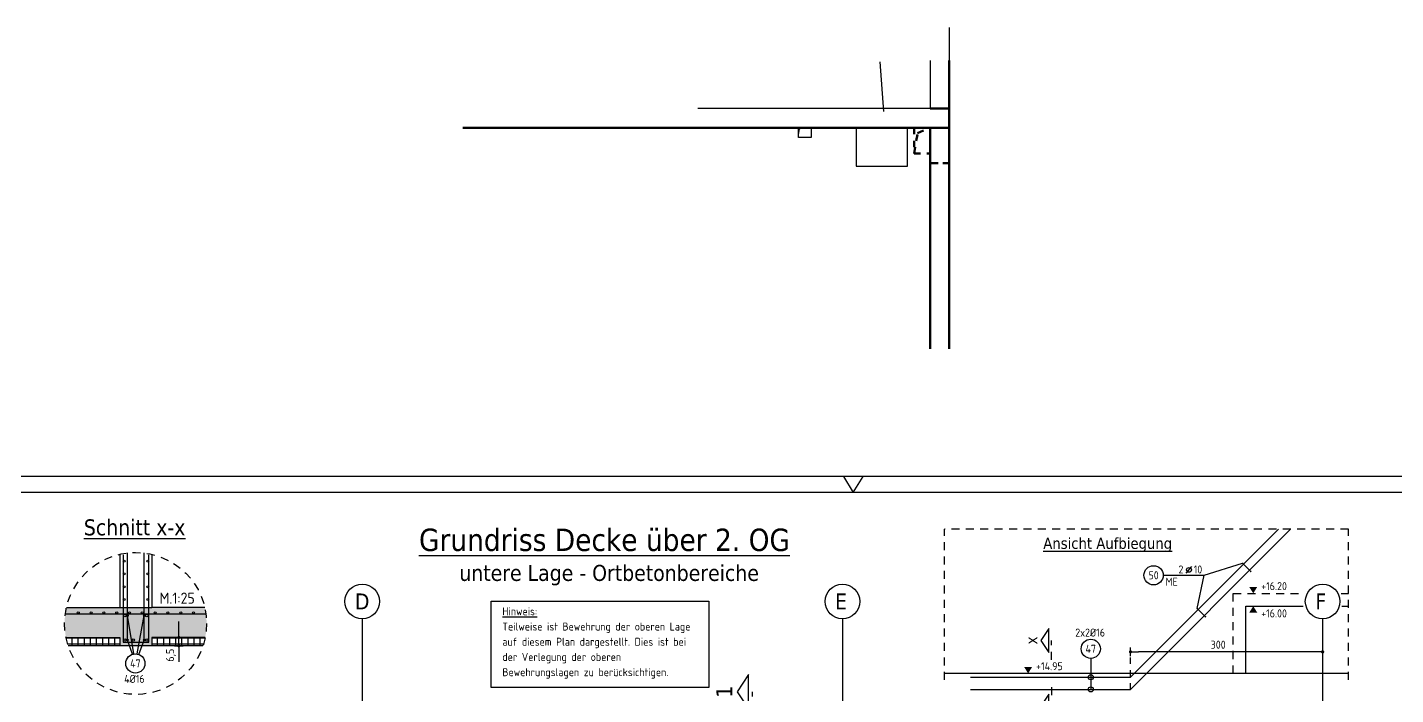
# Model space of a CAD drawing. Extents: x -177 to 93, y -12 to 49.
# Drawn here: x 16.83 to 38.19, y 38.64 to 49.06 of the extents above; entities that cross this region are included whole.
import ezdxf
from ezdxf.enums import TextEntityAlignment as Align

# ---------------------------------------------------------------- set-up
doc = ezdxf.new("R2010")
doc.units = 0
doc.header["$LTSCALE"] = 0.5
for name, pattern in [('AUSGEZOGEN', [1000.01, 1000, 0.01]), ('DASHDOTSMALL', [1.05, 0.5, -0.25, 0.05, -0.25]), ('DOT', [0.175, 0.05, -0.125]), ('HIDDEN', [0.375, 0.25, -0.125]), ('HIDDEN2', [0.187, 0.125, -0.062]), ('STRICHPUNKT2', [0.55, 0.25, -0.125, 0.05, -0.125]), ('VERDECKT', [0.375, 0.25, -0.125])]:
    doc.linetypes.add(name, pattern=pattern)
for name, color, linetype in [('ACHSEN', 7, 'Continuous'), ('AFU', 7, 'Continuous'), ('BETON', 7, 'Continuous'), ('DETAIL', 7, 'Continuous'), ('DRUEBER', 7, 'Continuous'), ('grau_mittel', 7, 'Continuous'), ('Halbfertigteile', 7, 'Continuous'), ('HILFE', 7, 'Continuous'), ('koten', 7, 'Continuous'), ('MASSE', 7, 'Continuous'), ('RAHMEN', 7, 'Continuous'), ('RND', 7, 'Continuous'), ('SCHATTEN', 7, 'Continuous'), ('SCHNITTE', 7, 'Continuous'), ('SFP_Achsen', 7, 'Continuous'), ('TEXT', 7, 'Continuous'), ('VERDECKT', 7, 'Continuous'), ('WBZ', 7, 'Continuous'), ('WD', 7, 'Continuous')]:
    doc.layers.add(name, color=color, linetype=linetype)
doc.styles.add('helv', font='tahoma.ttf')
doc.styles.add('txt', font='isocp.shx')
doc.linetypes.add('AFU_50K', pattern='A,0.15,["/",Standard,S=0.2,R=0,X=-0.01,Y=-0.1],0.07,["/",Standard,S=0.2,R=0,X=-0.01,Y=-0.1],0.15', length=0.37)
doc.linetypes.add('AFU_50L', pattern='A,0.75,["/",Standard,S=0.2,R=0,X=-0.01,Y=-0.1],0.07,["/",Standard,S=0.2,R=0,X=-0.01,Y=-0.1],0.75', length=1.57)
doc.dimstyles.new('DOT_I', dxfattribs={"dimscale": 0.5, "dimtxt": 0.25, "dimasz": 0.25, "dimexe": 0.1, "dimexo": 0.3, "dimgap": 0.1, "dimtad": 1, "dimdec": 3, "dimzin": 3, "dimtxsty": 'txt', "dimblk": 'DOT', "dimblk1": 'DOT', "dimblk2": 'DOT', "dimsah": 1, "dimcen": 0.1, "dimse1": 1, "dimse2": 1, "dimazin": 0, "dimtfac": 1, "dimtdec": 4, "dimtix": 1, "dimtmove": 2, "dimatfit": 3, "dimfxl": 0, "dimtvp": 1, "dimtolj": 1, "dimtzin": 0, "dimarcsym": 0})

# ---------------------------------------------------------------- blocks, each defined once
blk = doc.blocks.new('DINA0')
at = {"layer": 'RAHMEN'}
blk.add_line((118.9, 84.1), (0, 84.1), dxfattribs=at)
at = {"layer": 'RAHMEN', "color": 7, "linetype": 'Continuous'}
for p, q in [((59.14, 84.1), (59.45, 83.6)), ((59.45, 83.6), (59.76, 84.1))]:
    blk.add_line(p, q, dxfattribs=at)
at = {"layer": 'RAHMEN', "color": 5}
blk.add_line((118.4, 83.6), (2, 83.6), dxfattribs=at)
blk = doc.blocks.new('SCHN-1')
at = {"layer": 'SCHNITTE', "color": 5, "linetype": 'Continuous'}
blk.add_lwpolyline([(0.54, 0.125), (0, 0.485), (-0.54, 0.125)], close=True, dxfattribs=at)
at = {"layer": 'SCHNITTE', "color": 6, "linetype": 'Continuous', "style": 'helv'}
blk.add_attdef('SCHN-1', text='', height=0.5, dxfattribs=at).set_placement((0, 0.635), align=Align.CENTER)
blk = doc.blocks.new('RND_HIN')
at = {"layer": 'RND', "color": 7, "linetype": 'Continuous'}
blk.add_circle((0, 0), 0.3, dxfattribs=at)
at = {"layer": 'RND', "color": 7, "linetype": 'Continuous', "style": 'txt'}
blk.add_attdef('POSI', text='', height=0.25, dxfattribs=at).set_placement((0, 0), align=Align.MIDDLE)
blk = doc.blocks.new('okrd_o')
at = {"layer": 'koten', "color": 7, "linetype": 'Continuous'}
blk.add_solid([(-0.125, 0.202), (0.125, 0.202), (0, 0)], dxfattribs=at)
at = {"layer": 'koten', "style": 'txt'}
blk.add_attdef('OKRD', (0.25, 0.1), '', height=0.25, dxfattribs=at)
blk = doc.blocks.new('okrd_u')
at = {"layer": 'koten', "color": 7, "linetype": 'Continuous'}
blk.add_solid([(-0.125, -0.202), (0.125, -0.202), (0, 0)], dxfattribs=at)
at = {"layer": 'koten', "style": 'txt'}
blk.add_attdef('OKRD', (0.25, -0.35), '', height=0.25, dxfattribs=at)
blk = doc.blocks.new('SCHN-2')
at = {"layer": 'SCHNITTE', "color": 6, "linetype": 'Continuous'}
blk.add_lwpolyline([(0.378, 0.088), (0, 0.34), (-0.378, 0.088)], close=True, dxfattribs=at)
at = {"layer": 'SCHNITTE', "color": 1, "linetype": 'DASHDOTSMALL', "style": 'helv'}
blk.add_attdef('SCHN-2', text='', height=0.35, dxfattribs=at).set_placement((0, 0.45), align=Align.CENTER)
blk = doc.blocks.new('DOT')
at = {"layer": 'MASSE', "color": 7, "linetype": 'Continuous'}
for p, q in [((0, 0), (-1, 0)), ((0, 0.54), (0, -0.54))]:
    blk.add_line(p, q, dxfattribs=at)
at = {"layer": 'MASSE', "color": 7, "linetype": 'Continuous', "const_width": 0.2}
blk.add_lwpolyline([(-0.1, 0, 1), (0.1, 0, 1)], format="xyb", close=True, dxfattribs=at)
blk = doc.blocks.new('*D83')
at = {"layer": 'Defpoints', "color": 0, "linetype": 'AUSGEZOGEN', "transparency": 16777216}
for p in [(34.054, 39.31), (34.054, 39.31), (37.054, 39.31)]:
    blk.add_point(p, dxfattribs=at)
at = {"layer": 'MASSE', "color": 0, "linetype": 'AUSGEZOGEN', "lineweight": -2, "transparency": 16777216}
blk.add_line((36.929, 39.31), (34.179, 39.31), dxfattribs=at)
at = {"layer": 'MASSE', "color": 0, "linetype": 'AUSGEZOGEN', "lineweight": -2, "transparency": 16777216, "xscale": 0.125, "yscale": 0.125, "zscale": 0.125, "rotation": 180}
blk.add_blockref('DOT', (34.054, 39.31), dxfattribs=at)
at = {"layer": 'MASSE', "color": 0, "linetype": 'AUSGEZOGEN', "lineweight": -2, "transparency": 16777216, "xscale": 0.125, "yscale": 0.125, "zscale": 0.125}
blk.add_blockref('DOT', (37.054, 39.31), dxfattribs=at)
at = {"layer": 'MASSE', "color": 0, "linetype": 'AUSGEZOGEN', "transparency": 16777216, "insert": (35.423, 39.422), "char_height": 0.125, "attachment_point": 5, "style": 'txt'}
blk.add_mtext('\\A1;300', dxfattribs=at)
blk = doc.blocks.new('RND_LEI')
at = {"layer": 'RND', "color": 7, "linetype": 'Continuous'}
blk.add_line((1.022, 0.066), (1.19, 0.27), dxfattribs=at)
for centre, radius in [((0, 0), 0.3), ((1.106, 0.168), 0.075)]:
    blk.add_circle(centre, radius, dxfattribs=at)
at = {"layer": 'RND', "color": 7, "linetype": 'Continuous', "style": 'txt'}
blk.add_attdef('POSL', text='', height=0.25, dxfattribs=at).set_placement((0, 0), align=Align.MIDDLE)
blk.add_attdef('ANZ', text='', height=0.25, dxfattribs=at).set_placement((0.931, 0.057), align=Align.RIGHT)
for tag, p in [('DUM', (1.253, 0.057)), ('ABSTD', (1.674, 0.057)), ('POSTXT', (0.374, -0.327))]:
    blk.add_attdef(tag, p, '', height=0.25, dxfattribs=at)
blk = doc.blocks.new('*D90')
at = {"layer": 'Defpoints', "color": 0, "linetype": 'AUSGEZOGEN', "transparency": 16777216}
for p in [(19.191, 39.534), (19.191, 39.534), (19.191, 39.404)]:
    blk.add_point(p, dxfattribs=at)
at = {"layer": 'MASSE', "color": 0, "linetype": 'AUSGEZOGEN', "lineweight": -2, "transparency": 16777216}
for p, q in [((19.191, 39.659), (19.191, 39.784)), ((19.191, 39.404), (19.191, 39.534)), ((19.191, 39.279), (19.191, 39.154))]:
    blk.add_line(p, q, dxfattribs=at)
at = {"layer": 'MASSE', "color": 0, "linetype": 'AUSGEZOGEN', "lineweight": -2, "transparency": 16777216, "xscale": 0.125, "yscale": 0.125, "zscale": 0.125}
for p, rotation in [((19.191, 39.534), 270), ((19.191, 39.404), 90)]:
    blk.add_blockref('DOT', p, dxfattribs=dict(at, rotation=rotation))
at = {"layer": 'MASSE', "color": 0, "linetype": 'AUSGEZOGEN', "transparency": 16777216, "insert": (19.069, 39.258), "char_height": 0.125, "attachment_point": 5, "rotation": 90, "style": 'txt'}
blk.add_mtext('\\A1;6,5', dxfattribs=at)

msp = doc.modelspace()

# ---------------------------------------------------------------- hatches: boundary and pattern name
at = {"layer": 'grau_mittel'}
h = msp.add_hatch(color=61, dxfattribs=at)
edge = h.paths.add_edge_path()
edge.add_line((18.2713, 39.534), (18.2713, 39.404))
edge.add_line((18.2713, 39.404), (18.7713, 39.404))
edge.add_line((18.7713, 39.404), (18.7713, 39.534))
edge.add_line((18.7713, 39.534), (19.6029, 39.534))
edge.add_arc((18.516, 39.7534), 1.1088, 348.58731, 373.06146)
edge.add_line((19.5961, 40.004), (17.4358, 40.004))
edge.add_arc((18.516, 39.7534), 1.1088, 166.93854, 191.41269)
edge.add_line((17.4291, 39.534), (18.2713, 39.534))
at = {"layer": 'Halbfertigteile', "linetype": 'AUSGEZOGEN', "transparency": 33554687}
h = msp.add_hatch(dxfattribs=at)
h.set_pattern_fill('ANSI37', color=171, scale=0.03, angle=135, style=0)
h.paths.add_polyline_path([(19.6029, 39.534), (18.7713, 39.534), (18.7713, 39.404), (19.5683, 39.404, 0.0303566)])
h.paths.add_polyline_path([(18.2713, 39.534), (17.4291, 39.534, 0.0303566), (17.4637, 39.404), (18.2713, 39.404)])

# ---------------------------------------------------------------- linework, layer by layer
at = {"layer": 'ACHSEN', "color": 140, "linetype": 'AUSGEZOGEN'}
for p, q in [((31.224, 49.0617), (31.224, 47.8359)), ((22.0545, 39.8263), (22.0545, 22.3263)), ((29.5545, 39.8263), (29.5545, 22.3263)), ((37.0545, 39.8263), (37.0545, 22.3263))]:
    msp.add_line(p, q, dxfattribs=at)
at = {"layer": 'AFU', "color": 8, "linetype": 'AFU_50K', "lineweight": 70}
msp.add_line((30.924, 47.7922), (31.224, 47.7922), dxfattribs=at)
at = {"layer": 'AFU', "color": 8, "linetype": 'AFU_50L', "lineweight": 70}
for p, q in [((31.224, 47.4922), (23.624, 47.4922)), ((30.924, 47.4922), (30.924, 44.0422))]:
    msp.add_line(p, q, dxfattribs=at)
at = {"layer": 'AFU', "color": 8, "linetype": 'AFU_50K'}
msp.add_line((18.2713, 40.004), (18.7713, 40.004), dxfattribs=at)
at = {"layer": 'AFU', "color": 8, "linetype": 'AFU_50L'}
msp.add_line((35.8545, 38.9735), (31.1467, 38.9735), dxfattribs=at)
at = {"layer": 'BETON', "color": 6, "linetype": 'AUSGEZOGEN'}
for p, q in [((30.924, 48.5422), (30.924, 47.7922)), ((30.924, 47.7922), (27.299, 47.7922)), ((18.2713, 40.8349), (18.2713, 40.004)), ((18.7713, 40.8325), (18.7713, 40.004)), ((17.4358, 40.004), (18.2713, 40.004)), ((19.5961, 40.004), (18.7713, 40.004)), ((35.8545, 38.9735), (35.8545, 40.0235)), ((35.8545, 40.0235), (36.7512, 40.0235)), ((37.3541, 40.0235), (37.4569, 40.0235)), ((17.4291, 39.534), (18.2713, 39.534)), ((18.2713, 39.534), (18.2713, 39.404)), ((19.6029, 39.534), (18.7713, 39.534)), ((18.7713, 39.534), (18.7713, 39.404)), ((19.5683, 39.404), (17.4637, 39.404)), ((37.4569, 38.9735), (35.8545, 38.9735))]:
    msp.add_line(p, q, dxfattribs=at)
at = {"layer": 'BETON', "color": 6, "linetype": 'AUSGEZOGEN', "lineweight": 70}
msp.add_line((31.224, 44.0422), (31.224, 48.5422), dxfattribs=at)
at = {"layer": 'DETAIL', "color": 102, "linetype": 'VERDECKT'}
msp.add_circle((18.516, 39.7534), 1.1088, dxfattribs=at)
at = {"layer": 'DRUEBER', "color": 7, "linetype": 'DOT', "lineweight": 70}
for p, q in [((23.874, 47.4922), (30.924, 47.4922)), ((30.924, 47.4922), (30.924, 46.9422)), ((30.924, 46.9422), (31.224, 46.9422))]:
    msp.add_line(p, q, dxfattribs=at)
at = {"layer": 'HILFE', "color": 102, "linetype": 'AUSGEZOGEN'}
msp.add_line((30.1385, 48.5216), (30.1967, 47.7477), dxfattribs=at)
at = {"layer": 'HILFE', "color": 102, "linetype": 'HIDDEN'}
for p, q in [((37.4569, 41.2235), (31.1467, 41.2235)), ((31.1467, 38.8735), (31.1467, 41.2235)), ((37.4569, 38.8735), (37.4569, 41.2235))]:
    msp.add_line(p, q, dxfattribs=at)
at = {"layer": 'HILFE', "color": 102, "linetype": 'DOT'}
msp.add_line((34.0545, 38.7235), (34.0545, 39.3099), dxfattribs=at)
at = {"layer": 'HILFE', "color": 102, "linetype": 'AUSGEZOGEN'}
msp.add_lwpolyline([(24.0708, 40.0997), (27.468, 40.0997), (27.468, 38.7531), (24.0708, 38.7531)], close=True, dxfattribs=at)
at = {"layer": 'RND', "color": 102, "linetype": 'AUSGEZOGEN'}
for p, q in [((35.2044, 40.5058), (35.8036, 40.6928)), ((35.0965, 39.9857), (35.2044, 40.5058)), ((18.4886, 39.2775), (18.3919, 39.877)), ((18.5393, 39.277), (18.6486, 39.877)), ((18.4652, 39.2718), (18.3912, 39.4951)), ((18.5644, 39.2701), (18.6474, 39.4951)), ((33.4328, 39.2078), (33.4328, 38.7235))]:
    msp.add_line(p, q, dxfattribs=at)
at = {"layer": 'RND', "color": 7, "linetype": 'AUSGEZOGEN'}
msp.add_line((34.5644, 40.5058), (35.2044, 40.5058), dxfattribs=at)
at = {"layer": 'RND', "color": 1, "linetype": 'AUSGEZOGEN'}
for points in [[(31.5545, 38.7235), (34.0545, 38.7235), (36.5545, 41.2235)], [(31.5545, 38.9145), (34.0545, 38.9145), (36.3635, 41.2235)], [(18.3912, 39.5151), (18.3912, 40.8552)], [(18.6474, 39.5151), (18.6474, 40.8544)], [(35.9309, 40.5655), (35.8036, 40.6928)], [(35.2238, 39.8584), (35.0965, 39.9857)], [(17.4174, 39.904), (19.6145, 39.904)]]:
    msp.add_lwpolyline(points, dxfattribs=at)
at = {"layer": 'RND', "color": 102, "linetype": 'AUSGEZOGEN'}
msp.add_lwpolyline([(18.3213, 40.825), (18.3213, 39.464), (18.7213, 39.464), (18.7213, 40.8231)], dxfattribs=at)
at = {"layer": 'RND', "color": 7, "linetype": 'AUSGEZOGEN'}
for points, const_width in [([(35.8036, 40.6866, 1), (35.8036, 40.6991, 1)], 0.0125), ([(35.9309, 40.5593, 1), (35.9309, 40.5718, 1)], 0.0125), ([(35.0965, 39.9795, 1), (35.0965, 39.992, 1)], 0.0125), ([(18.3819, 39.877, 1), (18.4019, 39.877, 1)], 0.02), ([(18.6386, 39.877, 1), (18.6586, 39.877, 1)], 0.02), ([(35.2238, 39.8522, 1), (35.2238, 39.8647, 1)], 0.0125), ([(18.3812, 39.4951, 1), (18.4012, 39.4951, 1)], 0.02), ([(18.6374, 39.4951, 1), (18.6574, 39.4951, 1)], 0.02)]:
    msp.add_lwpolyline(points, format="xyb", close=True, dxfattribs=dict(at, const_width=const_width))
at = {"layer": 'RND', "color": 102, "linetype": 'AUSGEZOGEN'}
for centre in [(18.3373, 40.7269), (18.7053, 40.7269), (18.3373, 40.5269), (18.7053, 40.5269), (18.3373, 40.3269), (18.7053, 40.3269), (18.3373, 40.1269), (18.7053, 40.1269)]:
    msp.add_circle(centre, 0.016, dxfattribs=at)
at = {"layer": 'RND', "color": 7, "linetype": 'AUSGEZOGEN'}
for centre, radius in [((17.6207, 39.92), 0.016), ((17.8207, 39.92), 0.016), ((18.0207, 39.92), 0.016), ((18.2207, 39.92), 0.016), ((18.3494, 39.877), 0.02), ((18.4207, 39.92), 0.016), ((18.6207, 39.92), 0.016), ((18.6903, 39.877), 0.02), ((18.8207, 39.92), 0.016), ((19.0207, 39.92), 0.016), ((19.2207, 39.92), 0.016), ((19.4207, 39.92), 0.016), ((18.3494, 39.4951), 0.02), ((18.4799, 39.4951), 0.02), ((18.6903, 39.4951), 0.02), ((33.4328, 38.9145), 0.04), ((33.4328, 38.7235), 0.04)]:
    msp.add_circle(centre, radius, dxfattribs=at)
at = {"layer": 'SCHATTEN', "color": 1, "linetype": 'AUSGEZOGEN', "lineweight": 70}
msp.add_lwpolyline([(28.869, 47.3422, 0, 0.0245, 0), (28.8812, 47.4912, 0, 0, 0), (28.8697, 47.4804, 0.0236, 0, 0), (29.069, 47.4922, 0, 0, 0)], format="xyseb", dxfattribs=at)
at = {"layer": 'SCHNITTE', "color": 6, "linetype": 'STRICHPUNKT2'}
for p, q in [((32.8222, 39.1879), (32.8222, 39.4879)), ((32.8222, 38.7595), (32.8222, 38.4595))]:
    msp.add_line(p, q, dxfattribs=at)
at = {"layer": 'SCHNITTE', "color": 5, "linetype": 'STRICHPUNKT2'}
msp.add_line((28.1515, 38.1878), (28.1515, 38.6878), dxfattribs=at)
at = {"layer": 'SFP_Achsen', "color": 7, "linetype": 'AUSGEZOGEN'}
for centre in [(22.0545, 40.0967), (29.5545, 40.0967), (37.0545, 40.0967)]:
    msp.add_circle(centre, 0.2705, dxfattribs=at)
at = {"layer": 'VERDECKT', "color": 7, "linetype": 'HIDDEN', "lineweight": 70}
for p, q in [((23.874, 47.4922), (30.924, 47.4922)), ((30.924, 46.9422), (31.224, 46.9422))]:
    msp.add_line(p, q, dxfattribs=at)
at = {"layer": 'VERDECKT', "color": 7, "linetype": 'VERDECKT'}
for p, q in [((30.924, 47.4922), (30.924, 46.9422)), ((35.6545, 40.2235), (36.7739, 40.2235)), ((35.6545, 38.9735), (35.6545, 40.2235)), ((37.3443, 40.2235), (37.4569, 40.2235))]:
    msp.add_line(p, q, dxfattribs=at)
at = {"layer": 'WBZ', "color": 102, "linetype": 'HIDDEN2', "lineweight": 70}
for p, q in [((30.7288, 47.4118), (30.924, 47.4922)), ((30.674, 47.0922), (30.7288, 47.4118))]:
    msp.add_line(p, q, dxfattribs=at)
msp.add_lwpolyline([(30.674, 47.4922), (30.674, 47.0922), (30.924, 47.0922), (30.924, 47.4922)], close=True, dxfattribs=at)
at = {"layer": 'WD', "color": 6, "linetype": 'AUSGEZOGEN'}
for points in [[(29.069, 47.4922), (29.069, 47.3422), (28.869, 47.3422), (28.869, 47.4922)], [(30.569, 46.8922), (30.569, 47.4922), (29.769, 47.4922), (29.769, 46.8922)]]:
    msp.add_lwpolyline(points, close=True, dxfattribs=at)

# ---------------------------------------------------------------- block references
at = {"xscale": 0.5, "yscale": 0.5, "zscale": 0.5}
msp.add_blockref('DINA0', (0, 0), dxfattribs=at)
at = {"layer": 'koten', "color": 7, "linetype": 'AUSGEZOGEN', "xscale": 0.5, "yscale": 0.5, "zscale": 0.5}
for name, p, values in [('okrd_o', (35.9707, 40.2235), {'OKRD': '+16.20'}), ('okrd_u', (35.9707, 40.0235), {'OKRD': '+16.00'}), ('okrd_o', (32.4551, 38.9735), {'OKRD': '+14.95'})]:
    msp.add_blockref(name, p, dxfattribs=at).add_auto_attribs(values)
at = {"layer": 'RND', "color": 7, "linetype": 'AUSGEZOGEN', "xscale": 0.5, "yscale": 0.5, "zscale": 0.5}
for name, p, values in [('RND_LEI', (34.4144, 40.5058), {'POSL': '50', 'DUM': '10', 'ANZ': '2', 'POSTXT': 'ME'}), ('RND_HIN', (33.4328, 39.3578), {'POSI': '47'}), ('RND_HIN', (18.5125, 39.1294), {'POSI': '47'})]:
    msp.add_blockref(name, p, dxfattribs=at).add_auto_attribs(values)
at = {"layer": 'SCHNITTE', "color": 6, "linetype": 'STRICHPUNKT2'}
ref = msp.add_blockref('SCHN-2', (32.8222, 39.4879), dxfattribs=dict(at, xscale=0.5, yscale=0.5, zscale=0.5, rotation=90.00000000000001))
ref.add_attrib('SCHN-2', 'x', dxfattribs={"color": 1, "linetype": 'DASHDOTSMALL', "height": 0.175, "rotation": 90, "style": 'helv'}).set_placement((32.5968, 39.4879), align=Align.CENTER)
at = {"layer": 'SCHNITTE', "color": 5, "linetype": 'STRICHPUNKT2', "xscale": 0.5, "yscale": 0.5, "zscale": 0.5, "rotation": 90}
msp.add_blockref('SCHN-1', (28.1515, 38.6878), dxfattribs=at).add_auto_attribs({'SCHN-1': '1'})
at = {"layer": 'SCHNITTE', "color": 6, "linetype": 'STRICHPUNKT2'}
ref = msp.add_blockref('SCHN-2', (32.8222, 38.4595), dxfattribs=dict(at, xscale=0.5, yscale=0.5, zscale=0.5, rotation=90.00000000000001))
ref.add_attrib('SCHN-2', 'x', dxfattribs={"color": 1, "linetype": 'DASHDOTSMALL', "height": 0.175, "rotation": 90, "style": 'helv'}).set_placement((32.5968, 38.4595), align=Align.CENTER)

# ---------------------------------------------------------------- texts
at = {"layer": 'SFP_Achsen', "color": 6, "linetype": 'AUSGEZOGEN', "style": 'helv'}
for s, p in [('D', (21.9404, 39.9723)), ('E', (29.4404, 39.9723)), ('F', (36.9404, 39.9723))]:
    msp.add_text(s, height=0.25, dxfattribs=at).set_placement(p)
at = {"layer": 'TEXT', "color": 6, "linetype": 'AUSGEZOGEN', "style": 'helv'}
for s, p in [('%%USchnitt x-x', (17.7079, 41.1293)), ('untere Lage - Ortbetonbereiche', (23.571, 40.4178))]:
    msp.add_text(s, height=0.25, dxfattribs=at).set_placement(p)
at = {"layer": 'TEXT', "color": 5, "linetype": 'AUSGEZOGEN', "style": 'helv'}
msp.add_text('%%UGrundriss Decke über 2. OG', height=0.35, dxfattribs=at).set_placement((22.9417, 40.8847))
at = {"layer": 'TEXT', "color": 1, "linetype": 'AUSGEZOGEN'}
for s, style, p in [('%%UAnsicht Aufbiegung', 'helv', (32.6916, 40.9181)), ('M.1:25', 'txt', (18.8896, 40.0609))]:
    msp.add_text(s, height=0.175, dxfattribs=dict(at, style=style)).set_placement(p)
at = {"layer": 'TEXT', "color": 7, "linetype": 'AUSGEZOGEN', "style": 'txt'}
for s, p in [('%%UHinweis:', (24.2439, 39.8804)), ('Teilweise ist Bewehrung der oberen Lage', (24.2439, 39.6429)), ('2x2%%C16', (33.191, 39.5485)), ('auf diesem Plan dargestellt. Dies ist bei ', (24.2439, 39.4054)), ('der Verlegung der oberen ', (24.2439, 39.1679)), ('4%%C16', (18.3378, 38.8256)), ('Bewehrungslagen zu berücksichtigen.', (24.2439, 38.9304))]:
    msp.add_text(s, height=0.125, dxfattribs=at).set_placement(p)

# ---------------------------------------------------------------- dimensions: what is measured, and where the dimension line sits
at = {"layer": 'MASSE', "color": 7, "linetype": 'AUSGEZOGEN'}
dim = msp.add_linear_dim(base=(19.1909, 39.534), p1=(19.1909, 39.404), p2=(19.1909, 39.534), angle=90, dimstyle='DOT_I', override={"dimdec": 1, "dimlfac": 50}, dxfattribs=at)
dim.commit()
dim.dimension.update_dxf_attribs({"geometry": '*D90', "text_midpoint": (19.0691, 39.2577), "dimtype": 160})
dim = msp.add_linear_dim(base=(34.0545, 39.3099), p1=(37.0545, 39.3099), p2=(34.0545, 39.3099), dimstyle='DOT_I', override={"dimdec": 0, "dimlfac": 100}, dxfattribs=at)
dim.commit()
dim.dimension.update_dxf_attribs({"geometry": '*D83', "text_midpoint": (35.423, 39.4224), "dimtype": 160})

doc.saveas('drawing.dxf')
